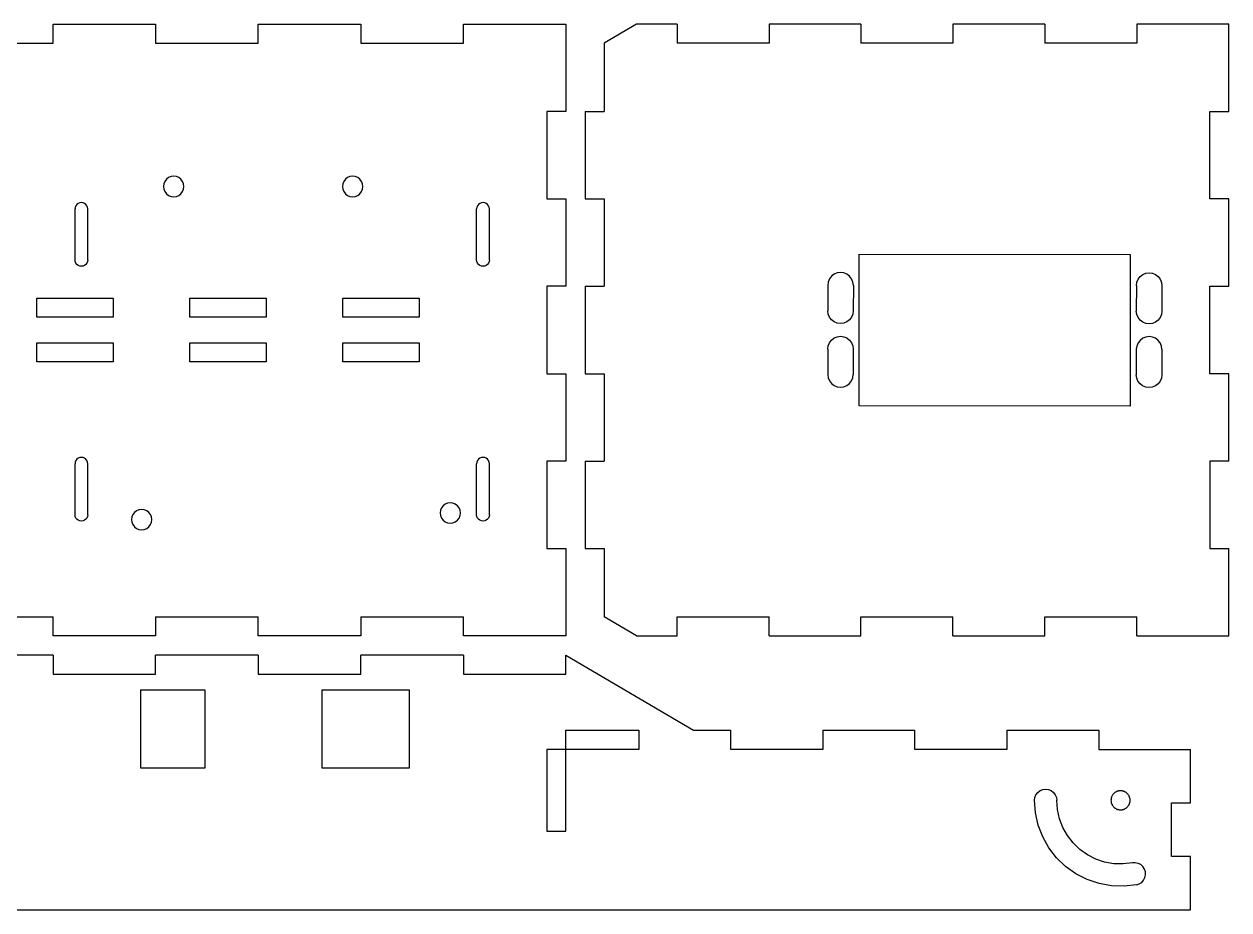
# Model space of a CAD drawing. Extents: x -315 to 300, y -118 to 137.
# Drawn here: x -216.6 to -27.6, y -117.7 to 21.3 of the extents above; entities that cross this region are included whole.
import ezdxf

# ---------------------------------------------------------------- set-up
doc = ezdxf.new("R2010")
doc.units = 0
doc.header["$MEASUREMENT"] = 0
doc.layers.get('0').update_dxf_attribs({"linetype": 'CONTINUOUS'})

msp = doc.modelspace()

# ---------------------------------------------------------------- linework, layer by layer
for p, q in [((-212.01, 18.29), (-212.01, 21.29)), ((-212.01, 21.29), (-195.92, 21.29)), ((-195.92, 21.29), (-195.92, 18.29)), ((-179.83, 18.29), (-179.83, 21.29)), ((-179.83, 21.29), (-163.74, 21.29)), ((-163.74, 21.29), (-163.74, 18.29)), ((-147.65, 18.29), (-147.65, 21.29)), ((-147.65, 21.29), (-131.56, 21.29)), ((-131.56, 21.29), (-131.56, 7.58)), ((-120.47, 21.29), (-125.56, 18.29)), ((-114.13, 21.29), (-120.47, 21.29)), ((-114.13, 21.29), (-114.13, 18.29)), ((-85.27, 21.29), (-99.7, 21.29)), ((-99.7, 21.29), (-99.7, 18.29)), ((-85.27, 21.29), (-85.27, 18.29)), ((-56.41, 21.29), (-70.84, 21.29)), ((-70.84, 21.29), (-70.84, 18.29)), ((-56.41, 21.29), (-56.41, 18.29)), ((-27.56, 21.29), (-41.98, 21.29)), ((-41.98, 21.29), (-41.98, 18.29)), ((-27.56, 7.58), (-27.56, 21.29)), ((-228.1, 18.29), (-212.01, 18.29)), ((-195.92, 18.29), (-179.83, 18.29)), ((-163.74, 18.29), (-147.65, 18.29)), ((-125.56, 18.29), (-125.56, 7.58)), ((-99.7, 18.29), (-114.13, 18.29)), ((-70.84, 18.29), (-85.27, 18.29)), ((-41.98, 18.29), (-56.41, 18.29)), ((-131.56, 7.58), (-134.56, 7.58)), ((-134.56, 7.58), (-134.56, -6.13)), ((-128.56, 7.58), (-128.56, -6.13)), ((-128.56, 7.58), (-125.56, 7.58)), ((-30.56, -6.13), (-30.56, 7.58)), ((-30.56, 7.58), (-27.56, 7.58)), ((-194.62, -3.78), (-194.68, -4.19)), ((-194.46, -3.39), (-194.62, -3.78)), ((-194.21, -3.06), (-194.46, -3.39)), ((-193.88, -2.8), (-194.21, -3.06)), ((-193.49, -2.64), (-193.88, -2.8)), ((-193.08, -2.59), (-193.49, -2.64)), ((-192.66, -2.64), (-193.08, -2.59)), ((-192.28, -2.8), (-192.66, -2.64)), ((-191.95, -3.06), (-192.28, -2.8)), ((-191.69, -3.39), (-191.95, -3.06)), ((-191.53, -3.78), (-191.69, -3.39)), ((-191.48, -4.19), (-191.53, -3.78)), ((-166.57, -3.78), (-166.62, -4.19)), ((-166.41, -3.39), (-166.57, -3.78)), ((-166.16, -3.06), (-166.41, -3.39)), ((-165.82, -2.8), (-166.16, -3.06)), ((-165.44, -2.64), (-165.82, -2.8)), ((-165.02, -2.59), (-165.44, -2.64)), ((-164.61, -2.64), (-165.02, -2.59)), ((-164.22, -2.8), (-164.61, -2.64)), ((-163.89, -3.06), (-164.22, -2.8)), ((-163.64, -3.39), (-163.89, -3.06)), ((-163.48, -3.78), (-163.64, -3.39)), ((-163.42, -4.19), (-163.48, -3.78)), ((-194.68, -4.19), (-194.62, -4.6)), ((-194.62, -4.6), (-194.46, -4.99)), ((-194.46, -4.99), (-194.21, -5.32)), ((-194.21, -5.32), (-193.88, -5.58)), ((-193.88, -5.58), (-193.49, -5.74)), ((-192.66, -5.74), (-192.28, -5.58)), ((-192.28, -5.58), (-191.95, -5.32)), ((-191.95, -5.32), (-191.69, -4.99)), ((-191.69, -4.99), (-191.53, -4.6)), ((-191.53, -4.6), (-191.48, -4.19)), ((-166.62, -4.19), (-166.57, -4.6)), ((-166.57, -4.6), (-166.41, -4.99)), ((-166.41, -4.99), (-166.16, -5.32)), ((-166.16, -5.32), (-165.82, -5.58)), ((-165.82, -5.58), (-165.44, -5.74)), ((-164.61, -5.74), (-164.22, -5.58)), ((-164.22, -5.58), (-163.89, -5.32)), ((-163.89, -5.32), (-163.64, -4.99)), ((-163.64, -4.99), (-163.48, -4.6)), ((-163.48, -4.6), (-163.42, -4.19)), ((-208.52, -7.45), (-208.56, -7.71)), ((-208.42, -7.21), (-208.52, -7.45)), ((-208.26, -7), (-208.42, -7.21)), ((-208.06, -6.84), (-208.26, -7)), ((-207.81, -6.74), (-208.06, -6.84)), ((-207.56, -6.71), (-207.81, -6.74)), ((-207.3, -6.74), (-207.56, -6.71)), ((-207.06, -6.84), (-207.3, -6.74)), ((-206.85, -7), (-207.06, -6.84)), ((-206.69, -7.21), (-206.85, -7)), ((-206.59, -7.45), (-206.69, -7.21)), ((-206.56, -7.71), (-206.59, -7.45)), ((-193.49, -5.74), (-193.08, -5.79)), ((-193.08, -5.79), (-192.66, -5.74)), ((-165.44, -5.74), (-165.02, -5.79)), ((-165.02, -5.79), (-164.61, -5.74)), ((-145.52, -7.45), (-145.56, -7.71)), ((-145.42, -7.21), (-145.52, -7.45)), ((-145.26, -7), (-145.42, -7.21)), ((-145.06, -6.84), (-145.26, -7)), ((-144.81, -6.74), (-145.06, -6.84)), ((-144.56, -6.71), (-144.81, -6.74)), ((-144.3, -6.74), (-144.56, -6.71)), ((-144.06, -6.84), (-144.3, -6.74)), ((-143.85, -7), (-144.06, -6.84)), ((-143.69, -7.21), (-143.85, -7)), ((-143.59, -7.45), (-143.69, -7.21)), ((-143.56, -7.71), (-143.59, -7.45)), ((-134.56, -6.13), (-131.56, -6.13)), ((-131.56, -6.13), (-131.56, -19.85)), ((-128.56, -6.13), (-125.56, -6.13)), ((-125.56, -6.13), (-125.56, -19.85)), ((-27.56, -6.13), (-30.56, -6.13)), ((-27.56, -19.85), (-27.56, -6.13)), ((-208.56, -15.71), (-208.56, -7.71)), ((-206.56, -15.71), (-206.56, -7.71)), ((-145.56, -15.71), (-145.56, -7.71)), ((-143.56, -15.71), (-143.56, -7.71)), ((-85.57, -38.6), (-85.57, -14.8)), ((-85.57, -14.8), (-43.02, -14.84)), ((-43.02, -14.84), (-43.02, -38.64)), ((-208.52, -15.96), (-208.56, -15.71)), ((-208.42, -16.21), (-208.52, -15.96)), ((-208.26, -16.41), (-208.42, -16.21)), ((-208.06, -16.57), (-208.26, -16.41)), ((-207.81, -16.67), (-208.06, -16.57)), ((-207.56, -16.71), (-207.81, -16.67)), ((-207.3, -16.67), (-207.56, -16.71)), ((-207.06, -16.57), (-207.3, -16.67)), ((-206.85, -16.41), (-207.06, -16.57)), ((-206.69, -16.21), (-206.85, -16.41)), ((-206.59, -15.96), (-206.69, -16.21)), ((-206.56, -15.71), (-206.59, -15.96)), ((-145.52, -15.96), (-145.56, -15.71)), ((-145.42, -16.21), (-145.52, -15.96)), ((-145.26, -16.41), (-145.42, -16.21)), ((-145.06, -16.57), (-145.26, -16.41)), ((-144.81, -16.67), (-145.06, -16.57)), ((-144.56, -16.71), (-144.81, -16.67)), ((-144.3, -16.67), (-144.56, -16.71)), ((-144.06, -16.57), (-144.3, -16.67)), ((-143.85, -16.41), (-144.06, -16.57)), ((-143.69, -16.21), (-143.85, -16.41)), ((-143.59, -15.96), (-143.69, -16.21)), ((-143.56, -15.71), (-143.59, -15.96)), ((-90.2, -18.7), (-90.4, -19.18)), ((-89.89, -18.28), (-90.2, -18.7)), ((-89.47, -17.96), (-89.89, -18.28)), ((-88.99, -17.76), (-89.47, -17.96)), ((-88.47, -17.7), (-88.99, -17.76)), ((-87.95, -17.76), (-88.47, -17.7)), ((-87.47, -17.96), (-87.95, -17.76)), ((-87.06, -18.28), (-87.47, -17.96)), ((-86.74, -18.7), (-87.06, -18.28)), ((-86.54, -19.18), (-86.74, -18.7)), ((-42, -19.22), (-41.8, -18.74)), ((-41.8, -18.74), (-41.49, -18.33)), ((-41.49, -18.33), (-41.07, -18.01)), ((-41.07, -18.01), (-40.59, -17.81)), ((-40.59, -17.81), (-40.07, -17.74)), ((-40.07, -17.74), (-39.55, -17.81)), ((-39.55, -17.81), (-39.07, -18.01)), ((-39.07, -18.01), (-38.66, -18.33)), ((-38.66, -18.33), (-38.34, -18.74)), ((-38.34, -18.74), (-38.14, -19.23)), ((-131.56, -19.85), (-134.56, -19.85)), ((-134.56, -19.85), (-134.56, -33.56)), ((-128.56, -19.85), (-128.56, -33.56)), ((-128.56, -19.85), (-125.56, -19.85)), ((-90.47, -19.7), (-90.48, -23.7)), ((-90.4, -19.18), (-90.47, -19.7)), ((-86.47, -19.7), (-86.54, -19.18)), ((-86.47, -19.7), (-86.48, -23.7)), ((-42.07, -19.74), (-42.08, -23.74)), ((-42.07, -19.74), (-42, -19.22)), ((-38.14, -19.23), (-38.07, -19.74)), ((-38.07, -19.74), (-38.08, -23.74)), ((-30.56, -33.56), (-30.56, -19.85)), ((-30.56, -19.85), (-27.56, -19.85)), ((-214.56, -24.71), (-214.56, -21.71)), ((-214.56, -21.71), (-202.56, -21.71)), ((-202.56, -21.71), (-202.56, -24.71)), ((-190.56, -24.71), (-190.56, -21.71)), ((-190.56, -21.71), (-178.56, -21.71)), ((-178.56, -21.71), (-178.56, -24.71)), ((-166.56, -24.71), (-166.56, -21.71)), ((-166.56, -21.71), (-154.56, -21.71)), ((-154.56, -21.71), (-154.56, -24.71)), ((-90.41, -24.21), (-90.48, -23.7)), ((-90.21, -24.69), (-90.41, -24.21)), ((-86.55, -24.21), (-86.75, -24.7)), ((-86.48, -23.7), (-86.55, -24.21)), ((-42.01, -24.26), (-42.08, -23.74)), ((-41.81, -24.74), (-42.01, -24.26)), ((-38.15, -24.26), (-38.35, -24.74)), ((-38.08, -23.74), (-38.15, -24.26)), ((-202.56, -24.71), (-214.56, -24.71)), ((-178.56, -24.71), (-190.56, -24.71)), ((-154.56, -24.71), (-166.56, -24.71)), ((-89.89, -25.11), (-90.21, -24.69)), ((-89.48, -25.43), (-89.89, -25.11)), ((-88.99, -25.63), (-89.48, -25.43)), ((-88.48, -25.7), (-88.99, -25.63)), ((-87.96, -25.63), (-88.48, -25.7)), ((-87.48, -25.43), (-87.96, -25.63)), ((-87.06, -25.11), (-87.48, -25.43)), ((-86.75, -24.7), (-87.06, -25.11)), ((-41.49, -25.16), (-41.81, -24.74)), ((-41.08, -25.47), (-41.49, -25.16)), ((-40.6, -25.67), (-41.08, -25.47)), ((-40.08, -25.74), (-40.6, -25.67)), ((-39.56, -25.68), (-40.08, -25.74)), ((-39.08, -25.48), (-39.56, -25.68)), ((-38.66, -25.16), (-39.08, -25.48)), ((-38.35, -24.74), (-38.66, -25.16)), ((-90.21, -28.7), (-89.9, -28.28)), ((-89.9, -28.28), (-89.48, -27.96)), ((-89.48, -27.96), (-89, -27.76)), ((-89, -27.76), (-88.48, -27.7)), ((-88.48, -27.7), (-87.96, -27.76)), ((-87.96, -27.76), (-87.48, -27.96)), ((-87.48, -27.96), (-87.07, -28.28)), ((-87.07, -28.28), (-86.75, -28.7)), ((-41.5, -28.33), (-41.81, -28.74)), ((-41.08, -28.01), (-41.5, -28.33)), ((-40.6, -27.81), (-41.08, -28.01)), ((-40.08, -27.74), (-40.6, -27.81)), ((-39.56, -27.81), (-40.08, -27.74)), ((-39.08, -28.01), (-39.56, -27.81)), ((-38.67, -28.33), (-39.08, -28.01)), ((-38.35, -28.74), (-38.67, -28.33)), ((-214.56, -31.71), (-214.56, -28.71)), ((-214.56, -28.71), (-202.56, -28.71)), ((-202.56, -28.71), (-202.56, -31.71)), ((-190.56, -31.71), (-190.56, -28.71)), ((-190.56, -28.71), (-178.56, -28.71)), ((-178.56, -28.71), (-178.56, -31.71)), ((-166.56, -31.71), (-166.56, -28.71)), ((-166.56, -28.71), (-154.56, -28.71)), ((-154.56, -28.71), (-154.56, -31.71)), ((-90.48, -29.7), (-90.49, -33.7)), ((-90.48, -29.7), (-90.41, -29.18)), ((-90.41, -29.18), (-90.21, -28.7)), ((-86.75, -28.7), (-86.55, -29.18)), ((-86.55, -29.18), (-86.48, -29.7)), ((-86.48, -29.7), (-86.49, -33.7)), ((-42.08, -29.74), (-42.09, -33.74)), ((-42.01, -29.22), (-42.08, -29.74)), ((-41.81, -28.74), (-42.01, -29.22)), ((-38.15, -29.23), (-38.35, -28.74)), ((-38.08, -29.74), (-38.15, -29.23)), ((-38.08, -29.74), (-38.09, -33.74)), ((-202.56, -31.71), (-214.56, -31.71)), ((-178.56, -31.71), (-190.56, -31.71)), ((-154.56, -31.71), (-166.56, -31.71)), ((-134.56, -33.56), (-131.56, -33.56)), ((-131.56, -33.56), (-131.56, -47.28)), ((-128.56, -33.56), (-125.56, -33.56)), ((-125.56, -33.56), (-125.56, -47.28)), ((-90.49, -33.7), (-90.42, -34.21)), ((-86.55, -34.21), (-86.49, -33.7)), ((-42.02, -34.26), (-42.09, -33.74)), ((-38.09, -33.74), (-38.15, -34.26)), ((-27.56, -33.56), (-30.56, -33.56)), ((-27.56, -47.28), (-27.56, -33.56)), ((-90.42, -34.21), (-90.22, -34.69)), ((-90.22, -34.69), (-89.9, -35.11)), ((-89.9, -35.11), (-89.49, -35.43)), ((-89.49, -35.43), (-89, -35.63)), ((-89, -35.63), (-88.49, -35.7)), ((-88.49, -35.7), (-87.97, -35.63)), ((-87.97, -35.63), (-87.49, -35.43)), ((-87.49, -35.43), (-87.07, -35.11)), ((-87.07, -35.11), (-86.75, -34.7)), ((-86.75, -34.7), (-86.55, -34.21)), ((-41.82, -34.74), (-42.02, -34.26)), ((-41.5, -35.16), (-41.82, -34.74)), ((-41.09, -35.47), (-41.5, -35.16)), ((-40.6, -35.67), (-41.09, -35.47)), ((-40.09, -35.74), (-40.6, -35.67)), ((-39.57, -35.67), (-40.09, -35.74)), ((-39.09, -35.48), (-39.57, -35.67)), ((-38.67, -35.16), (-39.09, -35.48)), ((-38.35, -34.74), (-38.67, -35.16)), ((-38.15, -34.26), (-38.35, -34.74)), ((-43.02, -38.64), (-85.57, -38.6)), ((-208.42, -47.21), (-208.52, -47.45)), ((-208.26, -47), (-208.42, -47.21)), ((-208.06, -46.84), (-208.26, -47)), ((-207.81, -46.74), (-208.06, -46.84)), ((-207.56, -46.71), (-207.81, -46.74)), ((-207.3, -46.74), (-207.56, -46.71)), ((-207.06, -46.84), (-207.3, -46.74)), ((-206.85, -47), (-207.06, -46.84)), ((-206.69, -47.21), (-206.85, -47)), ((-206.59, -47.45), (-206.69, -47.21)), ((-145.42, -47.21), (-145.52, -47.45)), ((-145.26, -47), (-145.42, -47.21)), ((-145.06, -46.84), (-145.26, -47)), ((-144.81, -46.74), (-145.06, -46.84)), ((-144.56, -46.71), (-144.81, -46.74)), ((-144.3, -46.74), (-144.56, -46.71)), ((-144.06, -46.84), (-144.3, -46.74)), ((-143.85, -47), (-144.06, -46.84)), ((-143.69, -47.21), (-143.85, -47)), ((-143.59, -47.45), (-143.69, -47.21)), ((-208.52, -47.45), (-208.56, -47.71)), ((-208.56, -55.71), (-208.56, -47.71)), ((-206.56, -47.71), (-206.59, -47.45)), ((-206.56, -55.71), (-206.56, -47.71)), ((-145.52, -47.45), (-145.56, -47.71)), ((-145.56, -55.71), (-145.56, -47.71)), ((-143.56, -47.71), (-143.59, -47.45)), ((-143.56, -55.71), (-143.56, -47.71)), ((-131.56, -47.28), (-134.56, -47.28)), ((-134.56, -47.28), (-134.56, -60.99)), ((-128.56, -47.28), (-128.56, -60.99)), ((-128.56, -47.28), (-125.56, -47.28)), ((-27.56, -47.28), (-30.56, -47.28)), ((-30.56, -47.28), (-30.56, -60.99)), ((-151.09, -54.61), (-151.25, -55)), ((-150.84, -54.28), (-151.09, -54.61)), ((-150.51, -54.03), (-150.84, -54.28)), ((-150.12, -53.87), (-150.51, -54.03)), ((-149.71, -53.81), (-150.12, -53.87)), ((-149.29, -53.87), (-149.71, -53.81)), ((-148.91, -54.03), (-149.29, -53.87)), ((-148.58, -54.28), (-148.91, -54.03)), ((-148.32, -54.61), (-148.58, -54.28)), ((-148.16, -55), (-148.32, -54.61)), ((-208.52, -55.96), (-208.56, -55.71)), ((-208.42, -56.21), (-208.52, -55.96)), ((-208.26, -56.41), (-208.42, -56.21)), ((-208.06, -56.57), (-208.26, -56.41)), ((-207.81, -56.67), (-208.06, -56.57)), ((-207.56, -56.71), (-207.81, -56.67)), ((-207.3, -56.67), (-207.56, -56.71)), ((-207.06, -56.57), (-207.3, -56.67)), ((-206.85, -56.41), (-207.06, -56.57)), ((-206.69, -56.21), (-206.85, -56.41)), ((-206.59, -55.96), (-206.69, -56.21)), ((-206.56, -55.71), (-206.59, -55.96)), ((-199.67, -56.04), (-199.72, -56.45)), ((-199.72, -56.45), (-199.67, -56.87)), ((-199.51, -55.65), (-199.67, -56.04)), ((-199.25, -55.32), (-199.51, -55.65)), ((-198.92, -55.07), (-199.25, -55.32)), ((-198.54, -54.91), (-198.92, -55.07)), ((-198.12, -54.85), (-198.54, -54.91)), ((-197.71, -54.91), (-198.12, -54.85)), ((-197.32, -55.07), (-197.71, -54.91)), ((-196.99, -55.32), (-197.32, -55.07)), ((-196.74, -55.65), (-196.99, -55.32)), ((-196.58, -56.04), (-196.74, -55.65)), ((-196.52, -56.45), (-196.58, -56.04)), ((-196.58, -56.87), (-196.52, -56.45)), ((-151.25, -55), (-151.31, -55.41)), ((-151.31, -55.41), (-151.25, -55.83)), ((-151.25, -55.83), (-151.09, -56.21)), ((-151.09, -56.21), (-150.84, -56.54)), ((-150.84, -56.54), (-150.51, -56.8)), ((-148.91, -56.8), (-148.58, -56.54)), ((-148.58, -56.54), (-148.32, -56.21)), ((-148.32, -56.21), (-148.16, -55.83)), ((-148.11, -55.41), (-148.16, -55)), ((-148.16, -55.83), (-148.11, -55.41)), ((-145.52, -55.96), (-145.56, -55.71)), ((-145.42, -56.21), (-145.52, -55.96)), ((-145.26, -56.41), (-145.42, -56.21)), ((-145.06, -56.57), (-145.26, -56.41)), ((-144.81, -56.67), (-145.06, -56.57)), ((-144.56, -56.71), (-144.81, -56.67)), ((-144.3, -56.67), (-144.56, -56.71)), ((-144.06, -56.57), (-144.3, -56.67)), ((-143.85, -56.41), (-144.06, -56.57)), ((-143.69, -56.21), (-143.85, -56.41)), ((-143.59, -55.96), (-143.69, -56.21)), ((-143.56, -55.71), (-143.59, -55.96)), ((-199.67, -56.87), (-199.51, -57.25)), ((-199.51, -57.25), (-199.25, -57.58)), ((-199.25, -57.58), (-198.92, -57.84)), ((-198.92, -57.84), (-198.54, -58)), ((-198.54, -58), (-198.12, -58.05)), ((-198.12, -58.05), (-197.71, -58)), ((-197.71, -58), (-197.32, -57.84)), ((-197.32, -57.84), (-196.99, -57.58)), ((-196.99, -57.58), (-196.74, -57.25)), ((-196.74, -57.25), (-196.58, -56.87)), ((-150.51, -56.8), (-150.12, -56.96)), ((-150.12, -56.96), (-149.71, -57.01)), ((-149.71, -57.01), (-149.29, -56.96)), ((-149.29, -56.96), (-148.91, -56.8)), ((-134.56, -60.99), (-131.56, -60.99)), ((-131.56, -60.99), (-131.56, -74.71)), ((-128.56, -60.99), (-125.56, -60.99)), ((-125.56, -60.99), (-125.56, -71.71)), ((-30.56, -60.99), (-27.56, -60.99)), ((-27.56, -74.71), (-27.56, -60.99)), ((-228.1, -71.71), (-212.01, -71.71)), ((-212.01, -74.71), (-212.01, -71.71)), ((-195.92, -71.71), (-195.92, -74.71)), ((-195.92, -71.71), (-179.83, -71.71)), ((-179.83, -74.71), (-179.83, -71.71)), ((-163.74, -71.71), (-163.74, -74.71)), ((-163.74, -71.71), (-147.65, -71.71)), ((-147.65, -74.71), (-147.65, -71.71)), ((-120.47, -74.71), (-125.56, -71.71)), ((-114.13, -71.71), (-99.7, -71.71)), ((-114.13, -74.71), (-114.13, -71.71)), ((-99.7, -74.71), (-99.7, -71.71)), ((-85.27, -71.71), (-70.84, -71.71)), ((-85.27, -74.71), (-85.27, -71.71)), ((-70.84, -74.71), (-70.84, -71.71)), ((-56.41, -71.71), (-41.98, -71.71)), ((-56.41, -74.71), (-56.41, -71.71)), ((-41.98, -74.71), (-41.98, -71.71)), ((-195.92, -74.71), (-212.01, -74.71)), ((-163.74, -74.71), (-179.83, -74.71)), ((-131.56, -74.71), (-147.65, -74.71)), ((-120.47, -74.71), (-114.13, -74.71)), ((-99.7, -74.71), (-85.27, -74.71)), ((-70.84, -74.71), (-56.41, -74.71)), ((-41.98, -74.71), (-27.56, -74.71)), ((-212.01, -77.71), (-228.1, -77.71)), ((-212.01, -77.71), (-212.01, -80.71)), ((-195.92, -80.71), (-195.92, -77.71)), ((-179.83, -77.71), (-195.92, -77.71)), ((-179.83, -77.71), (-179.83, -80.71)), ((-163.74, -80.71), (-163.74, -77.71)), ((-147.65, -77.71), (-163.74, -77.71)), ((-147.65, -77.71), (-147.65, -80.71)), ((-131.56, -77.71), (-111.56, -89.51)), ((-131.56, -80.71), (-131.56, -77.71)), ((-212.01, -80.71), (-195.92, -80.71)), ((-179.83, -80.71), (-163.74, -80.71)), ((-147.65, -80.71), (-131.56, -80.71)), ((-188.13, -83.23), (-198.31, -83.23)), ((-198.31, -83.23), (-198.31, -95.39)), ((-188.13, -95.39), (-188.13, -83.23)), ((-156.09, -83.23), (-169.83, -83.23)), ((-169.83, -83.23), (-169.83, -95.39)), ((-156.09, -95.39), (-156.09, -83.23)), ((-131.56, -92.51), (-131.56, -89.51)), ((-131.56, -89.51), (-120.13, -89.51)), ((-120.13, -89.51), (-120.13, -92.51)), ((-111.56, -89.51), (-105.7, -89.51)), ((-105.7, -92.51), (-105.7, -89.51)), ((-91.27, -89.51), (-91.27, -92.51)), ((-91.27, -89.51), (-76.84, -89.51)), ((-76.84, -92.51), (-76.84, -89.51)), ((-62.41, -89.51), (-62.41, -92.51)), ((-62.41, -89.51), (-47.98, -89.51)), ((-47.98, -89.51), (-47.98, -92.51)), ((-131.56, -92.51), (-134.56, -92.51)), ((-134.56, -92.51), (-134.56, -105.37)), ((-120.13, -92.51), (-131.56, -92.51)), ((-131.56, -105.37), (-131.56, -92.51)), ((-91.27, -92.51), (-105.7, -92.51)), ((-62.41, -92.51), (-76.84, -92.51)), ((-47.98, -92.51), (-33.56, -92.51)), ((-33.56, -100.91), (-33.56, -92.51)), ((-198.31, -95.39), (-188.13, -95.39)), ((-169.83, -95.39), (-156.09, -95.39)), ((-58.06, -100.51), (-58, -100.05)), ((-58, -100.05), (-57.82, -99.63)), ((-57.82, -99.63), (-57.54, -99.27)), ((-57.54, -99.27), (-57.18, -98.99)), ((-57.18, -98.99), (-56.76, -98.81)), ((-56.76, -98.81), (-56.31, -98.76)), ((-56.31, -98.76), (-55.85, -98.81)), ((-55.85, -98.81), (-55.43, -98.99)), ((-55.43, -98.99), (-55.07, -99.27)), ((-55.07, -99.27), (-54.79, -99.63)), ((-54.79, -99.63), (-54.61, -100.05)), ((-54.61, -100.05), (-54.56, -100.51)), ((-46, -100.12), (-46.02, -100.19)), ((-45.98, -100.04), (-46, -100.12)), ((-45.96, -99.97), (-45.98, -100.04)), ((-45.93, -99.9), (-45.96, -99.97)), ((-45.89, -99.82), (-45.93, -99.9)), ((-45.85, -99.76), (-45.89, -99.82)), ((-45.81, -99.69), (-45.85, -99.76)), ((-45.77, -99.62), (-45.81, -99.69)), ((-45.72, -99.56), (-45.77, -99.62)), ((-45.67, -99.5), (-45.72, -99.56)), ((-45.62, -99.44), (-45.67, -99.5)), ((-45.56, -99.39), (-45.62, -99.44)), ((-45.5, -99.34), (-45.56, -99.39)), ((-45.44, -99.29), (-45.5, -99.34)), ((-45.37, -99.25), (-45.44, -99.29)), ((-45.31, -99.21), (-45.37, -99.25)), ((-45.24, -99.17), (-45.31, -99.21)), ((-45.17, -99.13), (-45.24, -99.17)), ((-45.09, -99.1), (-45.17, -99.13)), ((-45.02, -99.08), (-45.09, -99.1)), ((-44.94, -99.06), (-45.02, -99.08)), ((-44.87, -99.04), (-44.94, -99.06)), ((-44.79, -99.02), (-44.87, -99.04)), ((-44.71, -99.01), (-44.79, -99.02)), ((-44.63, -99.01), (-44.71, -99.01)), ((-44.56, -99.01), (-44.63, -99.01)), ((-44.48, -99.01), (-44.56, -99.01)), ((-44.4, -99.01), (-44.48, -99.01)), ((-44.32, -99.02), (-44.4, -99.01)), ((-44.24, -99.04), (-44.32, -99.02)), ((-44.17, -99.06), (-44.24, -99.04)), ((-44.09, -99.08), (-44.17, -99.06)), ((-44.02, -99.1), (-44.09, -99.08)), ((-43.95, -99.13), (-44.02, -99.1)), ((-43.87, -99.17), (-43.95, -99.13)), ((-43.81, -99.21), (-43.87, -99.17)), ((-43.74, -99.25), (-43.81, -99.21)), ((-43.67, -99.29), (-43.74, -99.25)), ((-43.61, -99.34), (-43.67, -99.29)), ((-43.55, -99.39), (-43.61, -99.34)), ((-43.49, -99.44), (-43.55, -99.39)), ((-43.44, -99.5), (-43.49, -99.44)), ((-43.39, -99.56), (-43.44, -99.5)), ((-43.34, -99.62), (-43.39, -99.56)), ((-43.3, -99.69), (-43.34, -99.62)), ((-43.26, -99.76), (-43.3, -99.69)), ((-43.22, -99.82), (-43.26, -99.76)), ((-43.18, -99.9), (-43.22, -99.82)), ((-43.15, -99.97), (-43.18, -99.9)), ((-43.13, -100.04), (-43.15, -99.97)), ((-43.11, -100.12), (-43.13, -100.04)), ((-43.09, -100.19), (-43.11, -100.12)), ((-57.91, -102.48), (-58.06, -100.51)), ((-54.45, -101.96), (-54.56, -100.51)), ((-54.13, -103.39), (-54.45, -101.96)), ((-46.05, -100.43), (-46.06, -100.51)), ((-46.06, -100.51), (-46.05, -100.58)), ((-46.04, -100.27), (-46.05, -100.35)), ((-46.05, -100.35), (-46.05, -100.43)), ((-46.05, -100.58), (-46.05, -100.66)), ((-46.05, -100.66), (-46.04, -100.74)), ((-46.02, -100.19), (-46.04, -100.27)), ((-46.04, -100.74), (-46.02, -100.82)), ((-46.02, -100.82), (-46, -100.89)), ((-46, -100.89), (-45.98, -100.97)), ((-45.98, -100.97), (-45.96, -101.04)), ((-45.96, -101.04), (-45.93, -101.12)), ((-45.93, -101.12), (-45.89, -101.19)), ((-45.89, -101.19), (-45.85, -101.26)), ((-45.85, -101.26), (-45.81, -101.32)), ((-45.81, -101.32), (-45.77, -101.39)), ((-45.77, -101.39), (-45.72, -101.45)), ((-45.72, -101.45), (-45.67, -101.51)), ((-45.67, -101.51), (-45.62, -101.57)), ((-45.62, -101.57), (-45.56, -101.62)), ((-45.56, -101.62), (-45.5, -101.67)), ((-45.5, -101.67), (-45.44, -101.72)), ((-45.44, -101.72), (-45.37, -101.76)), ((-45.37, -101.76), (-45.31, -101.8)), ((-45.31, -101.8), (-45.24, -101.84)), ((-45.24, -101.84), (-45.17, -101.88)), ((-45.17, -101.88), (-45.09, -101.91)), ((-45.09, -101.91), (-45.02, -101.93)), ((-45.02, -101.93), (-44.94, -101.95)), ((-44.94, -101.95), (-44.87, -101.97)), ((-44.87, -101.97), (-44.79, -101.99)), ((-44.79, -101.99), (-44.71, -102)), ((-44.71, -102), (-44.63, -102)), ((-44.63, -102), (-44.56, -102.01)), ((-44.56, -102.01), (-44.48, -102)), ((-44.48, -102), (-44.4, -102)), ((-44.4, -102), (-44.32, -101.99)), ((-44.32, -101.99), (-44.24, -101.97)), ((-44.24, -101.97), (-44.17, -101.95)), ((-44.17, -101.95), (-44.09, -101.93)), ((-44.09, -101.93), (-44.02, -101.91)), ((-44.02, -101.91), (-43.95, -101.88)), ((-43.95, -101.88), (-43.87, -101.84)), ((-43.87, -101.84), (-43.81, -101.8)), ((-43.81, -101.8), (-43.74, -101.76)), ((-43.74, -101.76), (-43.67, -101.72)), ((-43.67, -101.72), (-43.61, -101.67)), ((-43.61, -101.67), (-43.55, -101.62)), ((-43.55, -101.62), (-43.49, -101.57)), ((-43.49, -101.57), (-43.44, -101.51)), ((-43.44, -101.51), (-43.39, -101.45)), ((-43.39, -101.45), (-43.34, -101.39)), ((-43.34, -101.39), (-43.3, -101.32)), ((-43.3, -101.32), (-43.26, -101.26)), ((-43.26, -101.26), (-43.22, -101.19)), ((-43.22, -101.19), (-43.18, -101.12)), ((-43.18, -101.12), (-43.15, -101.04)), ((-43.15, -101.04), (-43.13, -100.97)), ((-43.13, -100.97), (-43.11, -100.89)), ((-43.11, -100.89), (-43.09, -100.82)), ((-43.07, -100.27), (-43.09, -100.19)), ((-43.09, -100.82), (-43.07, -100.74)), ((-43.06, -100.35), (-43.07, -100.27)), ((-43.07, -100.74), (-43.06, -100.66)), ((-43.06, -100.43), (-43.06, -100.35)), ((-43.06, -100.51), (-43.06, -100.43)), ((-43.06, -100.58), (-43.06, -100.51)), ((-43.06, -100.66), (-43.06, -100.58)), ((-36.56, -109.31), (-36.56, -100.91)), ((-36.56, -100.91), (-33.56, -100.91)), ((-57.48, -104.4), (-57.91, -102.48)), ((-53.61, -104.76), (-54.13, -103.39)), ((-134.56, -105.37), (-131.56, -105.37)), ((-56.77, -106.25), (-57.48, -104.4)), ((-52.89, -106.03), (-53.61, -104.76)), ((-55.8, -107.97), (-56.77, -106.25)), ((-51.99, -107.19), (-52.89, -106.03)), ((-50.94, -108.21), (-51.99, -107.19)), ((-54.59, -109.53), (-55.8, -107.97)), ((-53.17, -110.9), (-54.59, -109.53)), ((-49.74, -109.05), (-50.94, -108.21)), ((-48.44, -109.72), (-49.74, -109.05)), ((-33.56, -109.31), (-36.56, -109.31)), ((-33.56, -117.71), (-33.56, -109.31)), ((-51.56, -112.05), (-53.17, -110.9)), ((-47.05, -110.19), (-48.44, -109.72)), ((-45.61, -110.45), (-47.05, -110.19)), ((-44.15, -110.5), (-45.61, -110.45)), ((-42.7, -110.33), (-44.15, -110.5)), ((-42.24, -110.31), (-42.7, -110.33)), ((-41.79, -110.4), (-42.24, -110.31)), ((-41.39, -110.6), (-41.79, -110.4)), ((-41.04, -110.91), (-41.39, -110.6)), ((-40.79, -111.29), (-41.04, -110.91)), ((-40.65, -111.73), (-40.79, -111.29)), ((-49.8, -112.94), (-51.56, -112.05)), ((-47.93, -113.58), (-49.8, -112.94)), ((-41.61, -113.63), (-41.23, -113.38)), ((-41.23, -113.38), (-40.93, -113.04)), ((-40.93, -113.04), (-40.72, -112.63)), ((-40.72, -112.63), (-40.63, -112.18)), ((-40.63, -112.18), (-40.65, -111.73)), ((-45.98, -113.93), (-47.93, -113.58)), ((-44.01, -113.99), (-45.98, -113.93)), ((-42.05, -113.77), (-44.01, -113.99)), ((-42.05, -113.77), (-41.61, -113.63)), ((-308.56, -117.71), (-33.56, -117.71))]:
    msp.add_line(p, q)

doc.saveas('drawing.dxf')
